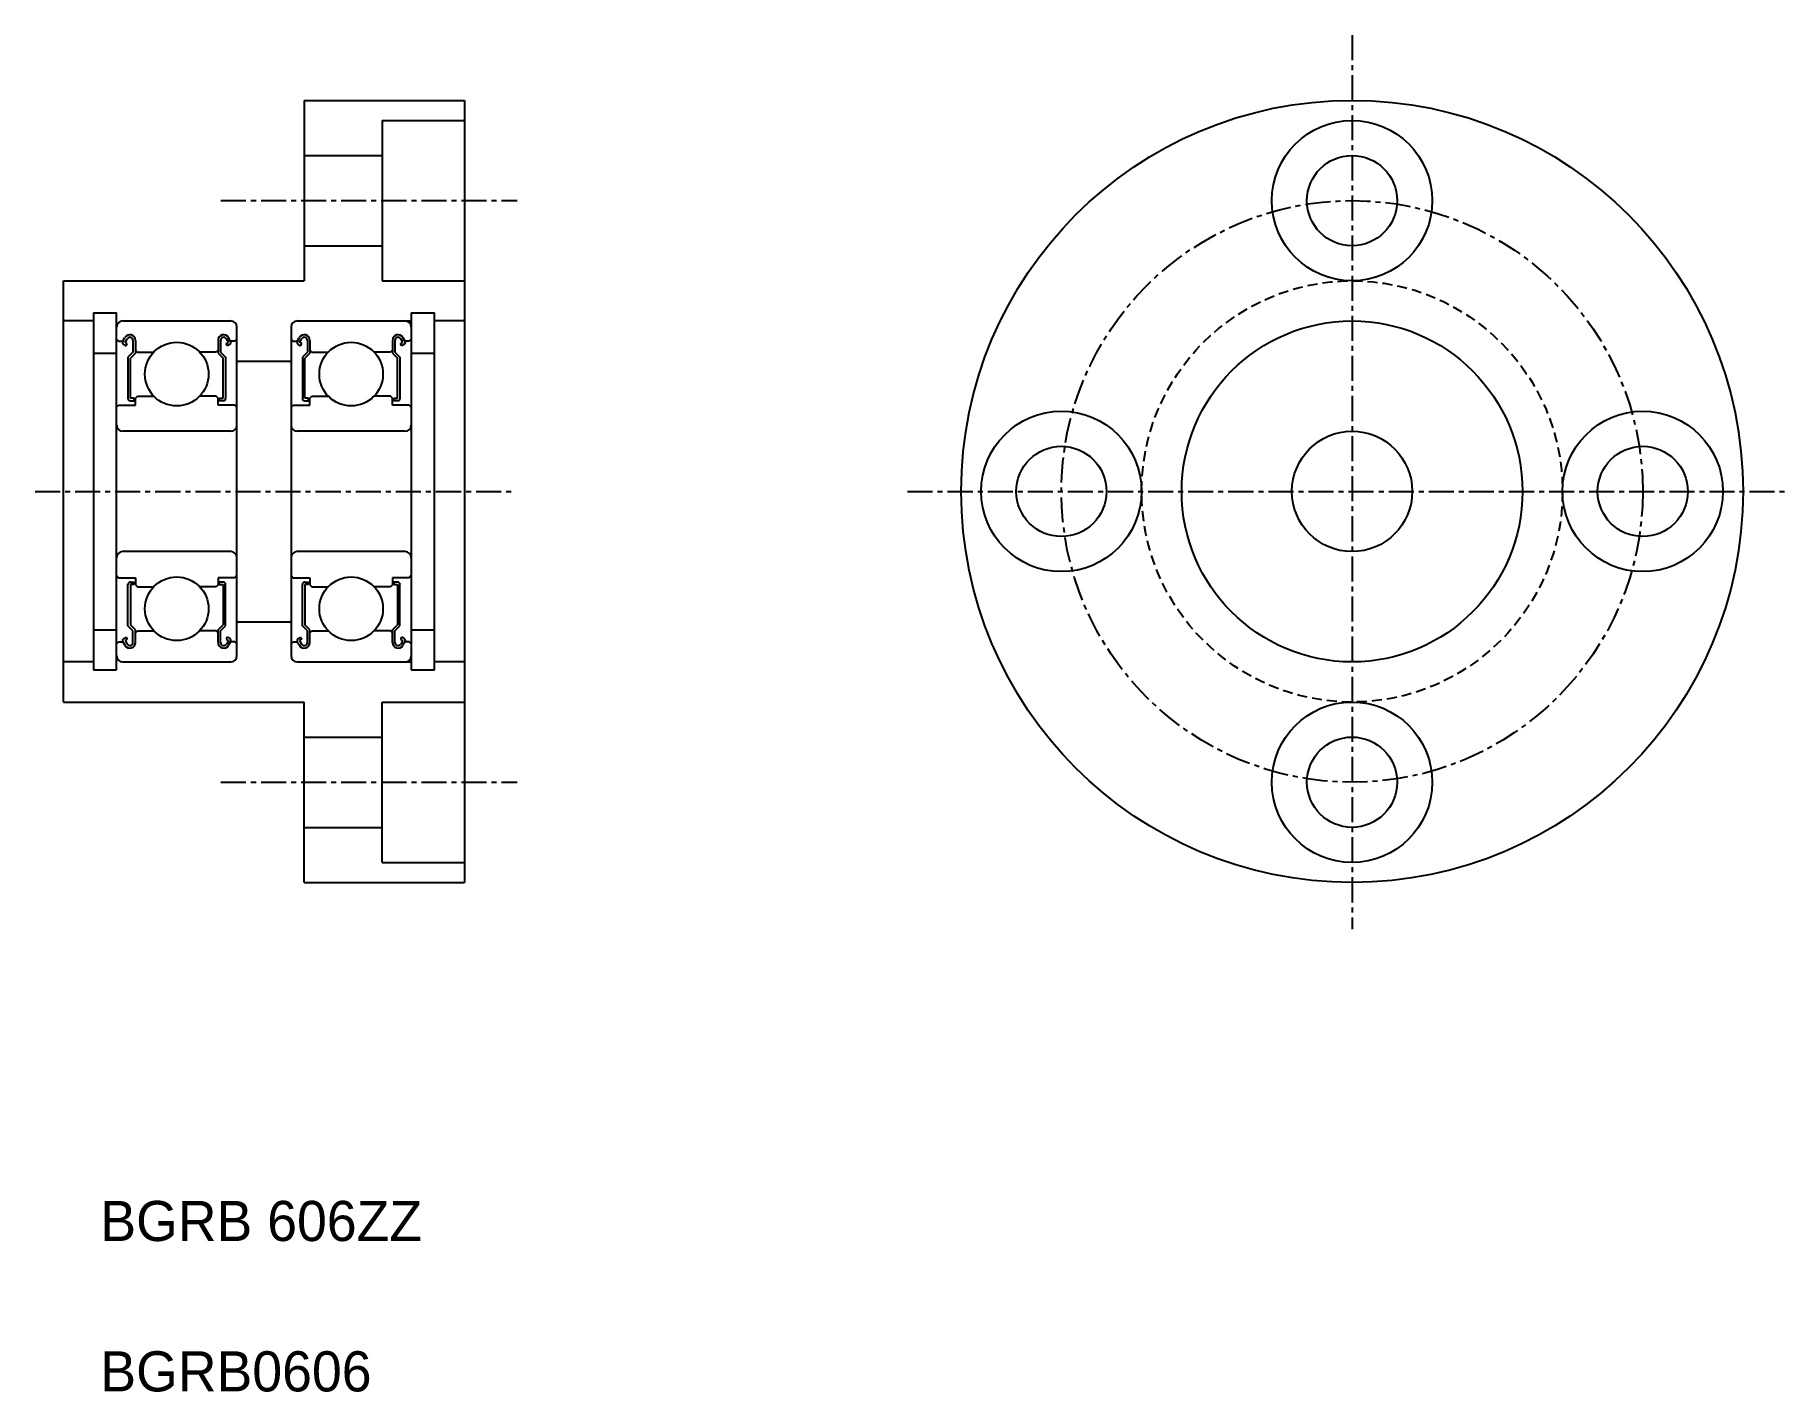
# Model space of a CAD drawing. Extents: x 116.2 to 203.5, y 78.9 to 146.6.
import ezdxf

# ---------------------------------------------------------------- set-up
doc = ezdxf.new("R2010")
doc.units = 0
doc.linetypes.add('CENTER', pattern=[2, 1.25, -0.25, 0.25, -0.25])
doc.linetypes.add('DASHED', pattern=[0.75, 0.5, -0.25])
doc.layers.get('0').update_dxf_attribs({"linetype": 'CONTINUOUS'})
doc.layers.add('CENTER', color=1, linetype='CENTER')

msp = doc.modelspace()

# ---------------------------------------------------------------- linework, layer by layer
at = {"color": 7, "linetype": 'CONTINUOUS'}
for p, q in [((129.621, 143.343), (137.621, 143.343)), ((129.621, 143.343), (129.621, 134.343)), ((131.621, 143.343), (131.621, 143.343)), ((133.621, 143.343), (133.621, 143.343)), ((137.621, 143.343), (137.621, 104.343)), ((133.521, 142.343), (133.521, 134.343)), ((133.521, 142.343), (137.621, 142.343)), ((129.621, 140.593), (133.521, 140.593)), ((129.621, 136.093), (133.521, 136.093)), ((117.621, 113.343), (117.621, 134.343)), ((117.621, 134.343), (129.621, 134.343)), ((133.521, 134.343), (137.621, 134.343)), ((119.111, 132.743), (119.111, 114.943)), ((119.111, 132.743), (120.271, 132.743)), ((120.271, 114.943), (120.271, 132.743)), ((120.271, 114.943), (120.271, 132.743)), ((134.971, 132.743), (134.971, 114.943)), ((134.971, 132.743), (136.131, 132.743)), ((136.131, 114.943), (136.131, 132.743)), ((119.111, 132.343), (117.621, 132.343)), ((120.571, 132.343), (125.971, 132.343)), ((126.271, 115.643), (126.271, 132.043)), ((128.971, 132.043), (128.971, 115.643)), ((129.271, 132.343), (134.971, 132.343)), ((137.621, 132.343), (136.131, 132.343)), ((120.271, 131.443), (120.371, 131.343)), ((120.371, 131.343), (120.585, 131.343)), ((120.585, 131.343), (120.688, 131.516)), ((120.631, 131.172), (120.74, 131.109)), ((120.694, 131.28), (120.796, 131.453)), ((120.803, 131.218), (120.694, 131.28)), ((120.74, 131.109), (120.803, 131.218)), ((121.087, 131.375), (121.087, 130.793)), ((121.213, 131.375), (121.213, 130.741)), ((125.33, 131.375), (125.33, 130.741)), ((125.455, 131.375), (125.455, 130.793)), ((125.74, 131.218), (125.849, 131.28)), ((125.803, 131.109), (125.74, 131.218)), ((125.849, 131.28), (125.746, 131.453)), ((125.912, 131.172), (125.803, 131.109)), ((125.957, 131.343), (125.855, 131.516)), ((126.171, 131.343), (125.957, 131.343)), ((126.271, 131.443), (126.171, 131.343)), ((128.971, 131.443), (129.071, 131.343)), ((129.071, 131.343), (129.285, 131.343)), ((129.285, 131.343), (129.388, 131.516)), ((129.331, 131.172), (129.44, 131.109)), ((129.394, 131.28), (129.496, 131.453)), ((129.503, 131.218), (129.394, 131.28)), ((129.44, 131.109), (129.503, 131.218)), ((129.787, 131.375), (129.787, 130.793)), ((129.913, 131.375), (129.913, 130.741)), ((134.03, 131.375), (134.03, 130.741)), ((134.155, 131.375), (134.155, 130.793)), ((134.44, 131.218), (134.549, 131.28)), ((134.503, 131.109), (134.44, 131.218)), ((134.549, 131.28), (134.446, 131.453)), ((134.612, 131.172), (134.503, 131.109)), ((134.657, 131.343), (134.555, 131.516)), ((134.871, 131.343), (134.657, 131.343)), ((134.971, 131.443), (134.871, 131.343)), ((119.111, 130.743), (120.271, 130.743)), ((121.087, 130.793), (120.836, 130.542)), ((120.836, 130.542), (120.836, 128.489)), ((121.213, 130.741), (120.962, 130.49)), ((120.962, 128.489), (120.962, 130.49)), ((121.213, 130.893), (121.313, 130.793)), ((121.313, 130.793), (122.127, 130.793)), ((125.23, 130.793), (124.416, 130.793)), ((125.33, 130.893), (125.23, 130.793)), ((125.33, 130.741), (125.581, 130.49)), ((125.455, 130.793), (125.706, 130.542)), ((125.581, 128.489), (125.581, 130.49)), ((125.706, 130.542), (125.706, 128.489)), ((126.271, 130.343), (128.971, 130.343)), ((129.787, 130.793), (129.536, 130.542)), ((129.536, 130.542), (129.536, 128.489)), ((129.913, 130.741), (129.662, 130.49)), ((129.662, 128.489), (129.662, 130.49)), ((129.913, 130.893), (130.013, 130.793)), ((130.013, 130.793), (130.827, 130.793)), ((133.93, 130.793), (133.116, 130.793)), ((134.03, 130.893), (133.93, 130.793)), ((134.03, 130.741), (134.281, 130.49)), ((134.155, 130.793), (134.406, 130.542)), ((134.281, 128.489), (134.281, 130.49)), ((134.406, 130.542), (134.406, 128.489)), ((134.971, 130.743), (136.131, 130.743)), ((121.15, 128.489), (120.962, 128.489)), ((120.962, 128.363), (121.15, 128.363)), ((121.15, 128.363), (121.15, 128.489)), ((121.213, 128.493), (121.313, 128.593)), ((121.213, 128.143), (121.213, 128.493)), ((121.313, 128.593), (122.127, 128.593)), ((125.23, 128.593), (124.416, 128.593)), ((125.33, 128.493), (125.23, 128.593)), ((125.33, 128.143), (125.33, 128.493)), ((125.392, 128.489), (125.581, 128.489)), ((125.392, 128.363), (125.392, 128.489)), ((125.581, 128.363), (125.392, 128.363)), ((129.85, 128.489), (129.662, 128.489)), ((129.662, 128.363), (129.85, 128.363)), ((129.85, 128.363), (129.85, 128.489)), ((129.913, 128.493), (130.013, 128.593)), ((129.913, 128.143), (129.913, 128.493)), ((130.013, 128.593), (130.827, 128.593)), ((133.93, 128.593), (133.116, 128.593)), ((134.03, 128.493), (133.93, 128.593)), ((134.03, 128.143), (134.03, 128.493)), ((134.092, 128.363), (134.092, 128.489)), ((134.092, 128.489), (134.281, 128.489)), ((134.281, 128.363), (134.092, 128.363)), ((120.271, 128.043), (120.371, 128.143)), ((120.371, 128.143), (121.213, 128.143)), ((126.171, 128.143), (125.33, 128.143)), ((126.271, 128.043), (126.171, 128.143)), ((128.971, 128.043), (129.071, 128.143)), ((129.071, 128.143), (129.913, 128.143)), ((134.871, 128.143), (134.03, 128.143)), ((134.971, 128.043), (134.871, 128.143)), ((125.971, 126.843), (120.571, 126.843)), ((134.671, 126.843), (129.271, 126.843)), ((125.971, 120.843), (120.571, 120.843)), ((134.671, 120.843), (129.271, 120.843)), ((120.271, 119.643), (120.371, 119.543)), ((126.271, 119.643), (126.171, 119.543)), ((128.971, 119.643), (129.071, 119.543)), ((134.971, 119.643), (134.871, 119.543)), ((120.371, 119.543), (121.213, 119.543)), ((120.836, 117.144), (120.836, 119.198)), ((120.962, 119.323), (121.15, 119.323)), ((121.15, 119.198), (120.962, 119.198)), ((120.962, 119.198), (120.962, 117.196)), ((121.15, 119.323), (121.15, 119.198)), ((121.213, 119.543), (121.213, 119.193)), ((121.213, 119.193), (121.313, 119.093)), ((121.313, 119.093), (122.127, 119.093)), ((125.23, 119.093), (124.416, 119.093)), ((125.33, 119.193), (125.23, 119.093)), ((125.33, 119.543), (125.33, 119.193)), ((126.171, 119.543), (125.33, 119.543)), ((125.581, 119.323), (125.392, 119.323)), ((125.392, 119.323), (125.392, 119.198)), ((125.392, 119.198), (125.581, 119.198)), ((125.581, 119.198), (125.581, 117.196)), ((125.706, 117.144), (125.706, 119.198)), ((129.071, 119.543), (129.913, 119.543)), ((129.536, 117.144), (129.536, 119.198)), ((129.662, 119.323), (129.85, 119.323)), ((129.85, 119.198), (129.662, 119.198)), ((129.662, 119.198), (129.662, 117.196)), ((129.85, 119.323), (129.85, 119.198)), ((129.913, 119.543), (129.913, 119.193)), ((129.913, 119.193), (130.013, 119.093)), ((130.013, 119.093), (130.827, 119.093)), ((133.93, 119.093), (133.116, 119.093)), ((134.03, 119.193), (133.93, 119.093)), ((134.03, 119.543), (134.03, 119.193)), ((134.871, 119.543), (134.03, 119.543)), ((134.092, 119.323), (134.092, 119.198)), ((134.281, 119.323), (134.092, 119.323)), ((134.092, 119.198), (134.281, 119.198)), ((134.281, 119.198), (134.281, 117.196)), ((134.406, 117.144), (134.406, 119.198)), ((121.087, 116.893), (120.836, 117.144)), ((121.213, 116.945), (120.962, 117.196)), ((125.33, 116.945), (125.581, 117.196)), ((125.455, 116.893), (125.706, 117.144)), ((126.271, 117.343), (128.971, 117.343)), ((129.787, 116.893), (129.536, 117.144)), ((129.913, 116.945), (129.662, 117.196)), ((134.03, 116.945), (134.281, 117.196)), ((134.155, 116.893), (134.406, 117.144)), ((119.111, 116.943), (120.271, 116.943)), ((120.271, 116.243), (120.371, 116.343)), ((120.371, 116.343), (120.585, 116.343)), ((120.585, 116.343), (120.688, 116.17)), ((120.631, 116.515), (120.74, 116.577)), ((120.803, 116.469), (120.694, 116.406)), ((120.694, 116.406), (120.796, 116.233)), ((120.74, 116.577), (120.803, 116.469)), ((121.087, 116.311), (121.087, 116.893)), ((121.213, 116.311), (121.213, 116.945)), ((121.213, 116.793), (121.313, 116.893)), ((121.313, 116.893), (122.127, 116.893)), ((125.23, 116.893), (124.416, 116.893)), ((125.33, 116.793), (125.23, 116.893)), ((125.33, 116.311), (125.33, 116.945)), ((125.455, 116.311), (125.455, 116.893)), ((125.803, 116.577), (125.74, 116.469)), ((125.74, 116.469), (125.849, 116.406)), ((125.849, 116.406), (125.746, 116.233)), ((125.912, 116.515), (125.803, 116.577)), ((125.957, 116.343), (125.855, 116.17)), ((126.171, 116.343), (125.957, 116.343)), ((126.271, 116.243), (126.171, 116.343)), ((128.971, 116.243), (129.071, 116.343)), ((129.071, 116.343), (129.285, 116.343)), ((129.285, 116.343), (129.388, 116.17)), ((129.331, 116.515), (129.44, 116.577)), ((129.503, 116.469), (129.394, 116.406)), ((129.394, 116.406), (129.496, 116.233)), ((129.44, 116.577), (129.503, 116.469)), ((129.787, 116.311), (129.787, 116.893)), ((129.913, 116.311), (129.913, 116.945)), ((129.913, 116.793), (130.013, 116.893)), ((130.013, 116.893), (130.827, 116.893)), ((133.93, 116.893), (133.116, 116.893)), ((134.03, 116.793), (133.93, 116.893)), ((134.03, 116.311), (134.03, 116.945)), ((134.155, 116.311), (134.155, 116.893)), ((134.503, 116.577), (134.44, 116.469)), ((134.44, 116.469), (134.549, 116.406)), ((134.549, 116.406), (134.446, 116.233)), ((134.612, 116.515), (134.503, 116.577)), ((134.657, 116.343), (134.555, 116.17)), ((134.871, 116.343), (134.657, 116.343)), ((134.971, 116.243), (134.871, 116.343)), ((134.971, 116.943), (136.131, 116.943)), ((119.111, 115.343), (117.621, 115.343)), ((120.571, 115.343), (125.971, 115.343)), ((129.271, 115.343), (134.971, 115.343)), ((137.621, 115.343), (136.131, 115.343)), ((119.111, 114.943), (120.271, 114.943)), ((134.971, 114.943), (136.131, 114.943)), ((117.621, 113.343), (129.621, 113.343)), ((129.621, 104.343), (129.621, 113.343)), ((133.521, 113.343), (137.621, 113.343)), ((133.521, 105.343), (133.521, 113.343)), ((129.621, 111.593), (133.521, 111.593)), ((129.621, 107.093), (133.521, 107.093)), ((133.521, 105.343), (137.621, 105.343)), ((129.621, 104.343), (137.621, 104.343)), ((131.621, 104.343), (131.621, 104.343)), ((133.621, 104.343), (133.621, 104.343))]:
    msp.add_line(p, q, dxfattribs=at)
for centre, radius in [((181.899, 123.843), 19.5), ((181.899, 138.343), 4), ((181.899, 138.343), 2.25), ((181.899, 123.843), 8.5), ((123.271, 129.693), 1.587), ((131.971, 129.693), 1.587), ((167.399, 123.843), 4), ((196.399, 123.843), 4), ((181.899, 123.843), 3), ((167.399, 123.843), 2.25), ((196.399, 123.843), 2.25), ((123.271, 117.993), 1.587), ((131.971, 117.993), 1.587), ((181.899, 109.343), 4), ((181.899, 109.343), 2.25)]:
    msp.add_circle(centre, radius, dxfattribs=at)
at = {"color": 3, "linetype": 'DASHED'}
msp.add_circle((181.899, 123.843), 10.5, dxfattribs=at)
at = {"color": 7, "linetype": 'CONTINUOUS'}
for centre, radius, start, end in [((120.571, 132.043), 0.3, 90, 180), ((125.971, 132.043), 0.3, 0, 90), ((129.271, 132.043), 0.3, 90, 180), ((134.671, 132.043), 0.3, 0, 90), ((120.694, 131.28), 0.126, 149.99264, 240.00259), ((120.932, 131.375), 0.282, 0, 150.00169), ((120.932, 131.375), 0.156, 0, 150.00191), ((125.611, 131.375), 0.282, 29.99831, 180), ((125.611, 131.375), 0.156, 29.99809, 180), ((125.849, 131.28), 0.126, 299.99741, 30.00736), ((129.394, 131.28), 0.126, 149.99264, 240.00259), ((129.632, 131.375), 0.282, 0, 150.00169), ((129.632, 131.375), 0.156, 0, 150.00191), ((134.311, 131.375), 0.282, 29.99831, 180), ((134.311, 131.375), 0.156, 29.99809, 180), ((134.549, 131.28), 0.126, 299.99741, 30.00736), ((120.962, 128.489), 0.126, 180.00005, 270.00003), ((125.581, 128.489), 0.126, 269.99997, 359.99995), ((129.662, 128.489), 0.126, 180.00005, 270.00003), ((134.281, 128.489), 0.126, 269.99997, 359.99995), ((120.571, 127.143), 0.3, 180, 270), ((125.971, 127.143), 0.3, 270, 0), ((129.271, 127.143), 0.3, 180, 270), ((134.671, 127.143), 0.3, 270, 0), ((120.571, 120.543), 0.3, 90, 180), ((125.971, 120.543), 0.3, 0, 90), ((129.271, 120.543), 0.3, 90, 180), ((134.671, 120.543), 0.3, 0, 90), ((120.962, 119.198), 0.126, 89.99997, 179.99995), ((125.581, 119.198), 0.126, 0.00005, 90.00003), ((129.662, 119.198), 0.126, 89.99997, 179.99995), ((134.281, 119.198), 0.126, 0.00005, 90.00003), ((120.694, 116.406), 0.126, 119.99741, 210.00736), ((120.932, 116.311), 0.282, 209.99831, 0), ((120.932, 116.311), 0.156, 209.99809, 0), ((125.611, 116.311), 0.282, 180, 330.00169), ((125.611, 116.311), 0.156, 180, 330.00191), ((125.849, 116.406), 0.126, 329.99264, 60.00259), ((129.394, 116.406), 0.126, 119.99741, 210.00736), ((129.632, 116.311), 0.282, 209.99831, 0), ((129.632, 116.311), 0.156, 209.99809, 0), ((134.311, 116.311), 0.282, 180, 330.00169), ((134.311, 116.311), 0.156, 180, 330.00191), ((134.549, 116.406), 0.126, 329.99264, 60.00259), ((120.571, 115.643), 0.3, 180, 270), ((125.971, 115.643), 0.3, 270, 0), ((129.271, 115.643), 0.3, 180, 270), ((134.671, 115.643), 0.3, 270, 0)]:
    msp.add_arc(centre, radius, start, end, dxfattribs=at)
at = {"layer": 'CENTER', "color": 1, "linetype": 'CENTER'}
for p, q in [((181.899, 146.602), (181.899, 102.013)), ((125.474, 138.343), (140.252, 138.343)), ((116.2, 123.843), (139.952, 123.843)), ((159.725, 123.843), (203.494, 123.843)), ((125.474, 109.343), (140.252, 109.343))]:
    msp.add_line(p, q, dxfattribs=at)
msp.add_circle((181.899, 123.843), 14.5, dxfattribs=at)

# ---------------------------------------------------------------- texts
at = {"color": 7, "linetype": 'CONTINUOUS'}
for s, p in [('BGRB 606ZZ', (119.46, 86.465)), ('BGRB0606', (119.46, 78.965))]:
    msp.add_text(s, height=2, dxfattribs=at).set_placement(p)

doc.saveas('drawing.dxf')
